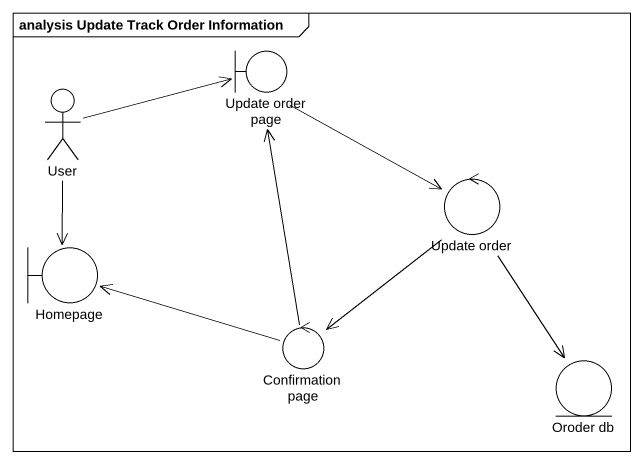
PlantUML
@startuml
mainframe analysis Update Track Order Information
boundary "Update order page" as Update_order_page
actor User
control "Update order" as Update_order
boundary Homepage
control "Confirmation page" as Confirmation_page
entity "Oroder db" as Oroder_db
Update_order_page --> Update_order
User -right-> Update_order_page
User --> Homepage
Update_order --> Confirmation_page
Update_order --> Oroder_db
Confirmation_page -up-> Update_order_page
Confirmation_page -left-> Homepage
@enduml
